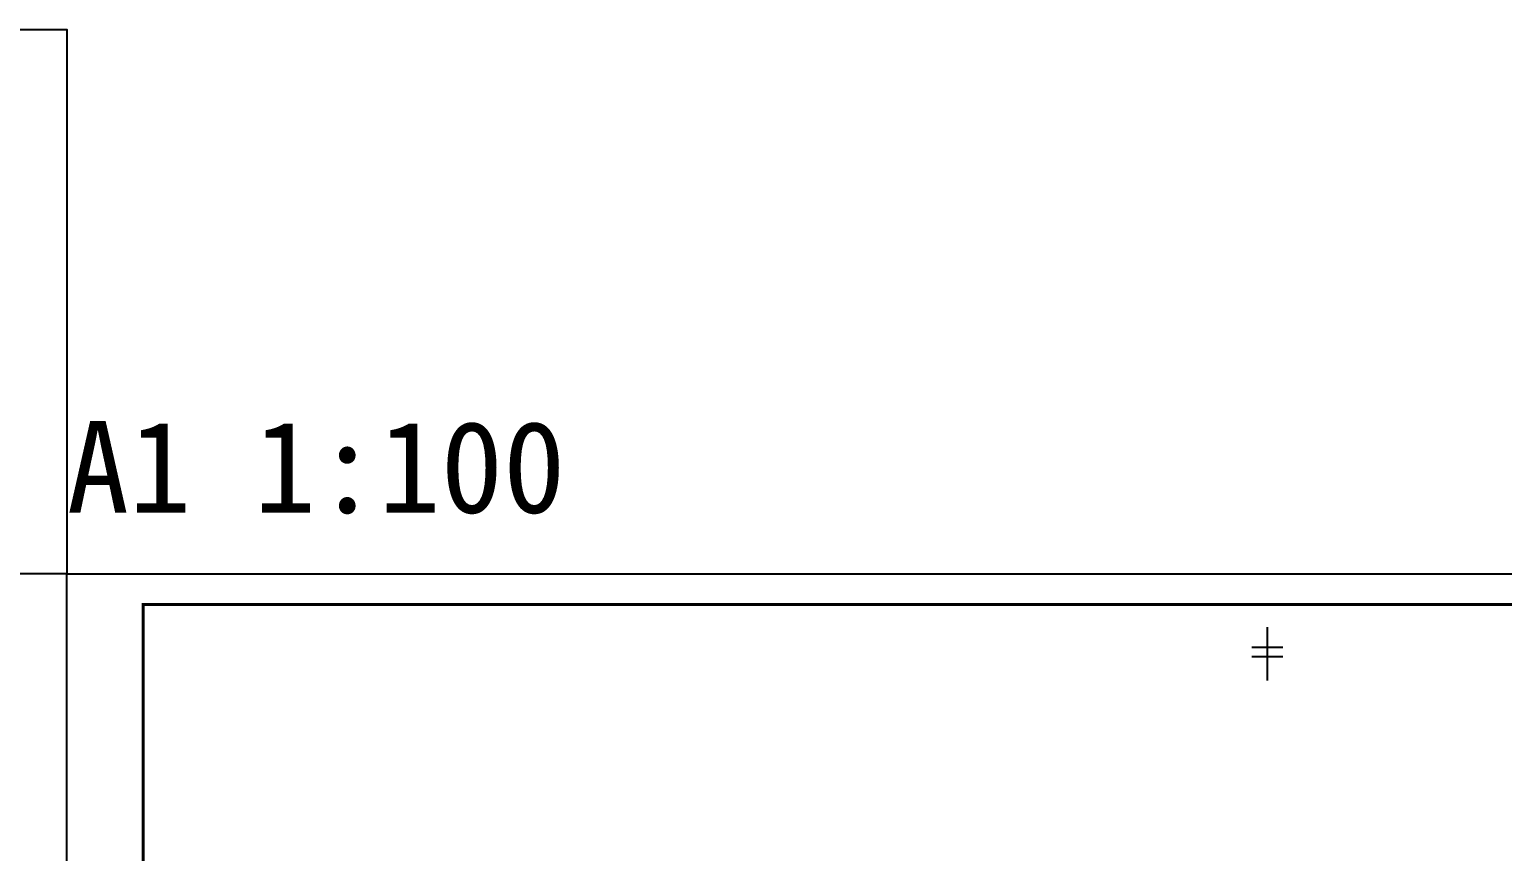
# Model space of a CAD drawing. Extents: x 27938 to 1507990, y 110129 to 923079.
# Drawn here: x 812395 to 860617, y 229529 to 256415 of the extents above; entities that cross this region are included whole.
import ezdxf

# ---------------------------------------------------------------- set-up
doc = ezdxf.new("R2010")
doc.units = 0
doc.header["$LTSCALE"] = 1000
doc.header["$MEASUREMENT"] = 0
doc.layers.add('text', color=7, linetype='Continuous')
doc.layers.add('图框', color=140, linetype='Continuous')
doc.layers.add('yichutu', color=7, linetype='Continuous', true_color=0xffffff, plot=False)
doc.styles.add('_TCH_LABEL', font='simhei.ttf')

# ---------------------------------------------------------------- blocks, each defined once
blk = doc.blocks.new('TK')
at = {"layer": '图框'}
blk.add_lwpolyline([(465375, 548714), (549475, 548714), (549475, 489314), (465375, 489314)], close=True, dxfattribs=at)
blk.add_lwpolyline([(465375, 548714), (549475, 548714), (549475, 489314), (465375, 489314)], close=True, dxfattribs=at)
at = {"layer": '图框', "const_width": 100}
blk.add_lwpolyline([(548475, 490314), (548475, 547714), (467875, 547714), (467875, 490314)], close=True, dxfattribs=at)
blk = doc.blocks.new('yct-841-594-84100-59399.9999999999-100-1000.0')
at = {"layer": 'yichutu', "color": 7, "true_color": 0xffffff}
blk.add_lwpolyline([(0, 0), (0, 59400), (84100, 59400), (84100, 0)], close=True, dxfattribs=at)
at = {"layer": 'yichutu', "color": 7, "true_color": 0xffffff, "style": '_TCH_LABEL'}
blk.add_text('A1 1:100', height=3000, dxfattribs=at).set_placement((0, 61400))

msp = doc.modelspace()

# ---------------------------------------------------------------- linework, layer by layer
at = {"color": 8}
for p, q in [((852916.6, 236868.1), (852916.6, 235117.1)), ((852916.6, 236868.1), (852916.6, 235117.1)), ((852409.2, 236211.5), (853424, 236211.5)), ((852409.2, 236211.5), (853424, 236211.5)), ((852409.2, 235908.2), (853424, 235908.2)), ((852409.2, 235908.2), (853424, 235908.2))]:
    msp.add_line(p, q, dxfattribs=at)
at = {"layer": 'text', "color": 2}
msp.add_lwpolyline([(813614.1, 238606.8), (782614.1, 238606.8), (782614.1, 256415.2), (813614.1, 256415.2)], close=True, dxfattribs=at)

# ---------------------------------------------------------------- block references
msp.add_blockref('TK', (348239.1, -310106.9))
at = {"layer": 'yichutu'}
msp.add_blockref('yct-841-594-84100-59399.9999999999-100-1000.0', (813614.1, 179206.8), dxfattribs=at)

doc.saveas('drawing.dxf')
